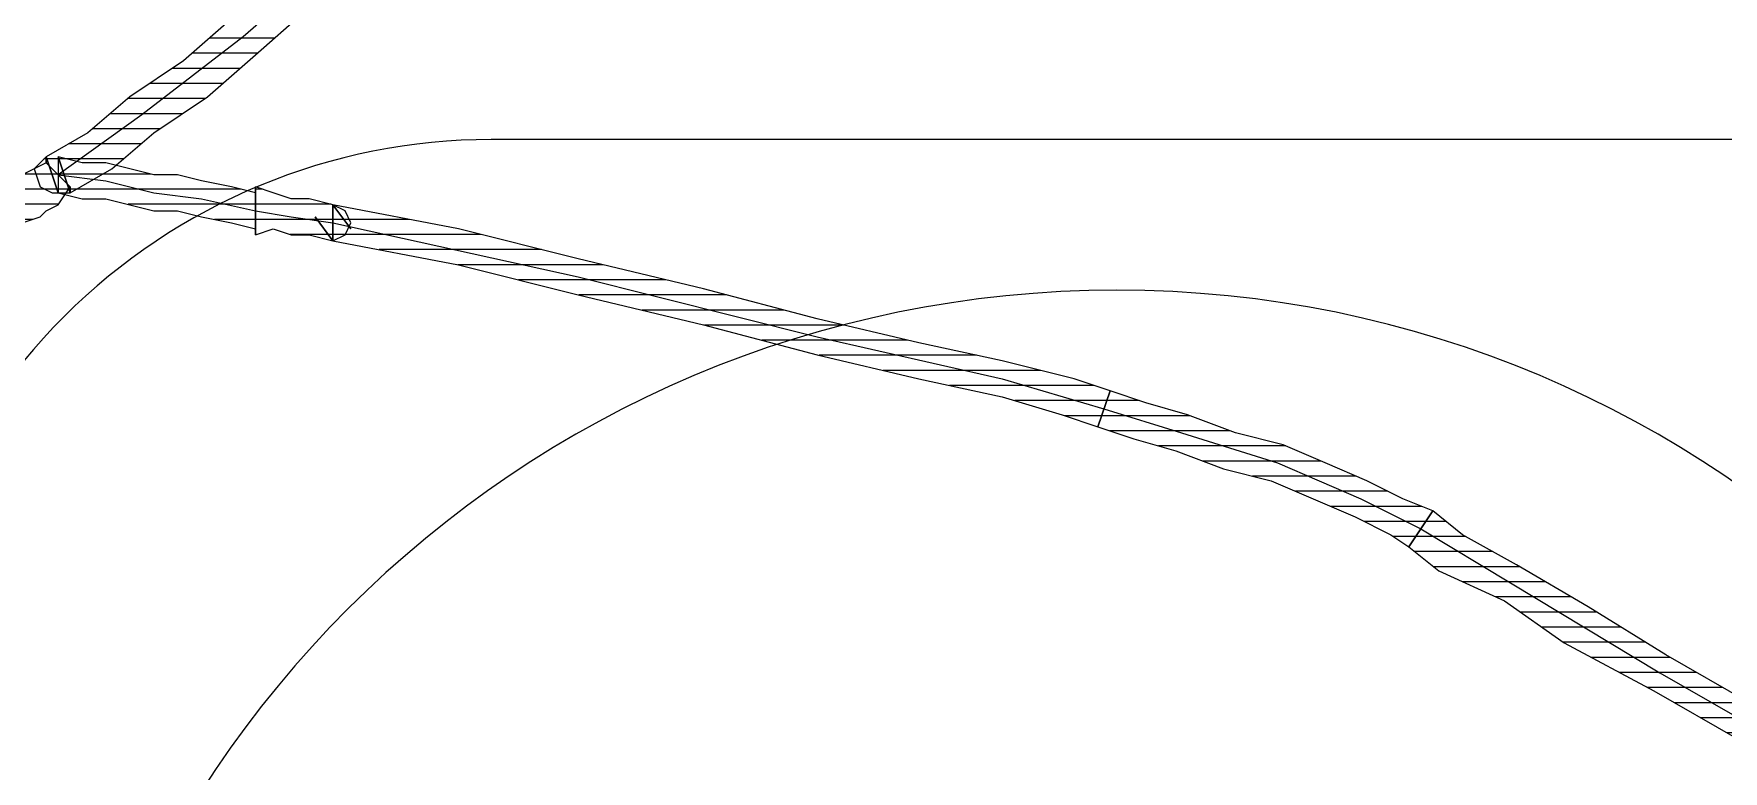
# Model space of a CAD drawing. Header units: millimetres. Extents: x 33350 to 35310, y -217097 to -211540.
# Drawn here: x 34617.32 to 34631.31, y -214324.04 to -214317.93 of the extents above; entities that cross this region are included whole.
import ezdxf

# ---------------------------------------------------------------- set-up
doc = ezdxf.new("R2010")
doc.units = ezdxf.units.MM
doc.header["$LTSCALE"] = 60
doc.header["$MEASUREMENT"] = 0
pattern_1 = [(360, (-5108.51305, -673.59423), (1e-16, 0.125), [25])]

# ---------------------------------------------------------------- blocks, each defined once
blk = doc.blocks.new('by')
at = {"ltscale": 30}
h = blk.add_hatch(dxfattribs=at)
h.set_pattern_fill('DC_LINES', color=256, scale=0.1, style=0)
h.set_pattern_definition(pattern_1)
edge = h.paths.add_edge_path(flags=0)
edge.add_line((6382.943, 2246.216), (6382.844, 2245.918))
edge.add_line((6382.844, 2245.918), (6382.498, 2246.117))
edge.add_line((6382.498, 2246.117), (6382.152, 2246.415))
edge.add_line((6382.152, 2246.415), (6381.707, 2246.713))
edge.add_line((6381.707, 2246.713), (6381.31, 2247.061))
edge.add_line((6381.31, 2247.061), (6380.915, 2247.408))
edge.add_line((6380.915, 2247.408), (6380.568, 2247.756))
edge.add_line((6380.568, 2247.756), (6380.321, 2248.054))
edge.add_line((6380.321, 2248.054), (6380.074, 2248.253))
edge.add_line((6380.074, 2248.253), (6380.371, 2248.451))
edge.add_line((6380.371, 2248.451), (6380.519, 2248.253))
edge.add_line((6380.519, 2248.253), (6380.766, 2247.955))
edge.add_line((6380.766, 2247.955), (6381.113, 2247.706))
edge.add_line((6381.113, 2247.706), (6381.509, 2247.359))
edge.add_line((6381.509, 2247.359), (6381.904, 2247.011))
edge.add_line((6381.904, 2247.011), (6382.349, 2246.713))
edge.add_line((6382.349, 2246.713), (6382.696, 2246.415))
edge.add_line((6382.696, 2246.415), (6383.042, 2246.216))
edge.add_line((6383.042, 2246.216), (6382.943, 2245.918))
edge.add_line((6382.943, 2245.918), (6383.042, 2246.216))
edge.add_line((6383.042, 2246.216), (6383.141, 2246.117))
edge.add_line((6383.141, 2246.117), (6383.092, 2245.968))
edge.add_line((6383.092, 2245.968), (6382.993, 2245.918))
edge.add_line((6382.993, 2245.918), (6382.844, 2245.918))
h = blk.add_hatch(dxfattribs=at)
h.set_pattern_fill('DC_LINES', color=256, scale=0.1, style=0)
h.set_pattern_definition(pattern_1)
edge = h.paths.add_edge_path(flags=0)
edge.add_line((6382.844, 2245.968), (6382.844, 2245.918))
edge.add_line((6382.844, 2245.918), (6382.498, 2246.117))
edge.add_line((6382.498, 2246.117), (6382.152, 2246.415))
edge.add_line((6382.152, 2246.415), (6381.707, 2246.713))
edge.add_line((6381.707, 2246.713), (6381.31, 2247.061))
edge.add_line((6381.31, 2247.061), (6380.915, 2247.408))
edge.add_line((6380.915, 2247.408), (6380.568, 2247.756))
edge.add_line((6380.568, 2247.756), (6380.321, 2248.054))
edge.add_line((6380.321, 2248.054), (6380.074, 2248.253))
edge.add_line((6380.074, 2248.253), (6380.371, 2248.451))
edge.add_line((6380.371, 2248.451), (6380.519, 2248.253))
edge.add_line((6380.519, 2248.253), (6380.766, 2247.955))
edge.add_line((6380.766, 2247.955), (6381.113, 2247.706))
edge.add_line((6381.113, 2247.706), (6381.509, 2247.359))
edge.add_line((6381.509, 2247.359), (6381.904, 2247.011))
edge.add_line((6381.904, 2247.011), (6382.349, 2246.713))
edge.add_line((6382.349, 2246.713), (6382.696, 2246.415))
edge.add_line((6382.696, 2246.415), (6383.042, 2246.216))
edge.add_line((6383.042, 2246.216), (6383.042, 2246.166))
edge.add_line((6383.042, 2246.166), (6383.042, 2246.216))
edge.add_line((6383.042, 2246.216), (6383.141, 2246.117))
edge.add_line((6383.141, 2246.117), (6383.092, 2245.968))
edge.add_line((6383.092, 2245.968), (6382.993, 2245.918))
edge.add_line((6382.993, 2245.918), (6382.844, 2245.918))
h = blk.add_hatch(dxfattribs=at)
h.set_pattern_fill('DC_LINES', color=256, scale=0.1, style=0)
h.set_pattern_definition(pattern_1)
edge = h.paths.add_edge_path(flags=0)
edge.add_line((6381.31, 2245.968), (6381.31, 2245.918))
edge.add_line((6381.31, 2245.918), (6381.509, 2245.968))
edge.add_line((6381.509, 2245.968), (6381.756, 2246.017))
edge.add_line((6381.756, 2246.017), (6381.954, 2246.067))
edge.add_line((6381.954, 2246.067), (6382.152, 2246.067))
edge.add_line((6382.152, 2246.067), (6382.349, 2246.117))
edge.add_line((6382.349, 2246.117), (6382.548, 2246.166))
edge.add_line((6382.548, 2246.166), (6382.745, 2246.166))
edge.add_line((6382.745, 2246.166), (6382.943, 2246.216))
edge.add_line((6382.943, 2246.216), (6382.943, 2245.918))
edge.add_line((6382.943, 2245.918), (6382.745, 2245.868))
edge.add_line((6382.745, 2245.868), (6382.548, 2245.868))
edge.add_line((6382.548, 2245.868), (6382.349, 2245.819))
edge.add_line((6382.349, 2245.819), (6382.152, 2245.769))
edge.add_line((6382.152, 2245.769), (6381.954, 2245.769))
edge.add_line((6381.954, 2245.769), (6381.756, 2245.719))
edge.add_line((6381.756, 2245.719), (6381.509, 2245.67))
edge.add_line((6381.509, 2245.67), (6381.31, 2245.62))
edge.add_line((6381.31, 2245.62), (6381.31, 2245.57))
h = blk.add_hatch(dxfattribs=at)
h.set_pattern_fill('DC_LINES', color=256, scale=0.1, style=0)
h.set_pattern_definition(pattern_1)
edge = h.paths.add_edge_path(flags=0)
edge.add_line((6383.29, 2245.67), (6383.24, 2245.67))
edge.add_line((6383.24, 2245.67), (6383.092, 2245.719))
edge.add_line((6383.092, 2245.719), (6383.042, 2245.769))
edge.add_line((6383.042, 2245.769), (6382.943, 2245.819))
edge.add_line((6382.943, 2245.819), (6382.844, 2245.968))
edge.add_line((6382.844, 2245.968), (6383.042, 2246.166))
edge.add_line((6383.042, 2246.166), (6383.141, 2246.117))
edge.add_line((6383.141, 2246.117), (6383.24, 2246.067))
edge.add_line((6383.24, 2246.067), (6383.29, 2246.017))
edge.add_line((6383.29, 2246.017), (6383.339, 2245.968))
edge.add_line((6383.339, 2245.968), (6383.29, 2245.968))
edge.add_line((6383.29, 2245.968), (6383.339, 2245.968))
edge.add_line((6383.339, 2245.968), (6383.438, 2245.868))
edge.add_line((6383.438, 2245.868), (6383.438, 2245.769))
edge.add_line((6383.438, 2245.769), (6383.388, 2245.67))
edge.add_line((6383.388, 2245.67), (6383.24, 2245.67))
h = blk.add_hatch(dxfattribs=at)
h.set_pattern_fill('DC_LINES', color=256, scale=0.1, style=0)
h.set_pattern_definition(pattern_1)
edge = h.paths.add_edge_path(flags=0)
edge.add_line((6380.668, 2245.819), (6380.865, 2245.868))
edge.add_line((6380.865, 2245.868), (6381.013, 2245.868))
edge.add_line((6381.013, 2245.868), (6381.162, 2245.918))
edge.add_line((6381.162, 2245.918), (6381.31, 2245.968))
edge.add_line((6381.31, 2245.968), (6381.31, 2245.57))
edge.add_line((6381.31, 2245.57), (6381.162, 2245.62))
edge.add_line((6381.162, 2245.62), (6381.013, 2245.57))
edge.add_line((6381.013, 2245.57), (6380.865, 2245.57))
edge.add_line((6380.865, 2245.57), (6380.668, 2245.521))
h = blk.add_hatch(dxfattribs=at)
h.set_pattern_fill('DC_LINES', color=256, scale=0.1, style=0)
h.set_pattern_definition(pattern_1)
edge = h.paths.add_edge_path(flags=0)
edge.add_line((6374.235, 2244.279), (6374.532, 2244.378))
edge.add_line((6374.532, 2244.378), (6375.127, 2244.527))
edge.add_line((6375.127, 2244.527), (6375.819, 2244.676))
edge.add_line((6375.819, 2244.676), (6376.66, 2244.875))
edge.add_line((6376.66, 2244.875), (6377.6, 2245.123))
edge.add_line((6377.6, 2245.123), (6378.638, 2245.372))
edge.add_line((6378.638, 2245.372), (6379.629, 2245.62))
edge.add_line((6379.629, 2245.62), (6380.668, 2245.819))
edge.add_line((6380.668, 2245.819), (6380.668, 2245.521))
edge.add_line((6380.668, 2245.521), (6379.629, 2245.322))
edge.add_line((6379.629, 2245.322), (6378.638, 2245.074))
edge.add_line((6378.638, 2245.074), (6377.6, 2244.825))
edge.add_line((6377.6, 2244.825), (6376.66, 2244.577))
edge.add_line((6376.66, 2244.577), (6375.819, 2244.378))
edge.add_line((6375.819, 2244.378), (6375.127, 2244.229))
edge.add_line((6375.127, 2244.229), (6374.632, 2244.08))
edge.add_line((6374.632, 2244.08), (6374.335, 2243.981))
h = blk.add_hatch(dxfattribs=at)
h.set_pattern_fill('DC_LINES', color=256, scale=0.1, style=0)
h.set_pattern_definition(pattern_1)
edge = h.paths.add_edge_path(flags=0)
edge.add_line((6371.564, 2243.285), (6371.811, 2243.385))
edge.add_line((6371.811, 2243.385), (6372.108, 2243.534))
edge.add_line((6372.108, 2243.534), (6372.455, 2243.683))
edge.add_line((6372.455, 2243.683), (6372.801, 2243.832))
edge.add_line((6372.801, 2243.832), (6373.197, 2243.931))
edge.add_line((6373.197, 2243.931), (6373.593, 2244.08))
edge.add_line((6373.593, 2244.08), (6373.939, 2244.179))
edge.add_line((6373.939, 2244.179), (6374.235, 2244.279))
edge.add_line((6374.235, 2244.279), (6374.335, 2243.981))
edge.add_line((6374.335, 2243.981), (6374.038, 2243.881))
edge.add_line((6374.038, 2243.881), (6373.691, 2243.782))
edge.add_line((6373.691, 2243.782), (6373.296, 2243.633))
edge.add_line((6373.296, 2243.633), (6372.9, 2243.534))
edge.add_line((6372.9, 2243.534), (6372.553, 2243.385))
edge.add_line((6372.553, 2243.385), (6372.207, 2243.236))
edge.add_line((6372.207, 2243.236), (6371.91, 2243.087))
edge.add_line((6371.91, 2243.087), (6371.761, 2242.987))
h = blk.add_hatch(dxfattribs=at)
h.set_pattern_fill('DC_LINES', color=256, scale=0.1, style=0)
h.set_pattern_definition(pattern_1)
edge = h.paths.add_edge_path(flags=0)
edge.add_line((6367.012, 2240.702), (6367.556, 2240.951))
edge.add_line((6367.556, 2240.951), (6368.249, 2241.298))
edge.add_line((6368.249, 2241.298), (6368.942, 2241.696))
edge.add_line((6368.942, 2241.696), (6369.634, 2242.093))
edge.add_line((6369.634, 2242.093), (6370.278, 2242.491))
edge.add_line((6370.278, 2242.491), (6370.871, 2242.838))
edge.add_line((6370.871, 2242.838), (6371.316, 2243.087))
edge.add_line((6371.316, 2243.087), (6371.564, 2243.285))
edge.add_line((6371.564, 2243.285), (6371.761, 2242.987))
edge.add_line((6371.761, 2242.987), (6371.514, 2242.789))
edge.add_line((6371.514, 2242.789), (6370.97, 2242.54))
edge.add_line((6370.97, 2242.54), (6370.475, 2242.192))
edge.add_line((6370.475, 2242.192), (6369.733, 2241.795))
edge.add_line((6369.733, 2241.795), (6369.041, 2241.398))
edge.add_line((6369.041, 2241.398), (6368.348, 2241))
edge.add_line((6368.348, 2241), (6367.655, 2240.653))
edge.add_line((6367.655, 2240.653), (6367.111, 2240.404))
for p, q in [((6380.668, 2247.855, -4.505), (6381.41, 2247.21, -4.505)), ((6381.31, 2247.061, -4.505), (6380.915, 2247.408, -4.505)), ((6381.31, 2247.061, -4.505), (6380.915, 2247.408, -4.505)), ((6381.509, 2247.359, -4.505), (6381.904, 2247.011, -4.505)), ((6381.509, 2247.359, -4.505), (6381.904, 2247.011, -4.505)), ((6381.41, 2247.21, -4.505), (6382.251, 2246.564, -4.505)), ((6381.707, 2246.713, -4.505), (6381.31, 2247.061, -4.505)), ((6381.707, 2246.713, -4.505), (6381.31, 2247.061, -4.505)), ((6381.904, 2247.011, -4.505), (6382.349, 2246.713, -4.505)), ((6381.904, 2247.011, -4.505), (6382.349, 2246.713, -4.505)), ((6382.152, 2246.415, -4.505), (6381.707, 2246.713, -4.505)), ((6382.152, 2246.415, -4.505), (6381.707, 2246.713, -4.505)), ((6382.349, 2246.713, -4.505), (6382.696, 2246.415, -4.505)), ((6382.349, 2246.713, -4.505), (6382.696, 2246.415, -4.505)), ((6382.251, 2246.564, -4.505), (6382.943, 2246.067, -4.505)), ((6382.498, 2246.117, -4.505), (6382.152, 2246.415, -4.505)), ((6382.498, 2246.117, -4.505), (6382.152, 2246.415, -4.505)), ((6382.696, 2246.415, -4.505), (6383.042, 2246.216, -4.505)), ((6382.696, 2246.415, -4.505), (6383.042, 2246.216, -4.505)), ((6382.152, 2246.067, -4.505), (6382.349, 2246.117, -4.505)), ((6382.349, 2246.117, -4.505), (6382.548, 2246.166, -4.505)), ((6382.844, 2245.918, -4.505), (6382.498, 2246.117, -4.505)), ((6382.844, 2245.918, -4.505), (6382.498, 2246.117, -4.505)), ((6382.548, 2246.166, -4.505), (6382.745, 2246.166, -4.505)), ((6382.745, 2246.166, -4.505), (6382.943, 2246.216, -4.505)), ((6382.943, 2246.216, -4.505), (6382.844, 2245.918, -4.505)), ((6382.844, 2245.918, -4.505), (6382.943, 2246.216, -4.505)), ((6382.844, 2245.968, -4.505), (6383.042, 2246.166, -4.505)), ((6382.943, 2246.216, -4.505), (6382.943, 2245.918, -4.505)), ((6383.042, 2246.216, -4.505), (6382.943, 2245.918, -4.505)), ((6382.943, 2245.918, -4.505), (6383.042, 2246.216, -4.505)), ((6382.943, 2246.216, -4.505), (6382.943, 2246.216, -4.505)), ((6383.042, 2246.216, -4.505), (6383.042, 2246.166, -4.505)), ((6383.042, 2246.166, -4.505), (6383.042, 2246.216, -4.505)), ((6383.042, 2246.216, -4.505), (6383.141, 2246.117, -4.505)), ((6383.042, 2246.216, -4.505), (6383.141, 2246.117, -4.505)), ((6383.042, 2246.166, -4.505), (6383.141, 2246.117, -4.505)), ((6383.141, 2246.117, -4.505), (6383.092, 2245.968, -4.505)), ((6383.141, 2246.117, -4.505), (6383.092, 2245.968, -4.505)), ((6383.141, 2246.117, -4.505), (6383.24, 2246.067, -4.505)), ((6381.509, 2245.968, -4.505), (6381.756, 2246.017, -4.505)), ((6381.756, 2246.017, -4.505), (6381.954, 2246.067, -4.505)), ((6381.954, 2246.067, -4.505), (6382.152, 2246.067, -4.505)), ((6382.548, 2246.017, -4.505), (6382.152, 2245.918, -4.505)), ((6382.943, 2246.067, -4.505), (6382.548, 2246.017, -4.505)), ((6380.668, 2245.819, -4.505), (6380.865, 2245.868, -4.505)), ((6380.668, 2245.819, -4.505), (6380.865, 2245.868, -4.505)), ((6380.865, 2245.868, -4.505), (6381.013, 2245.868, -4.505)), ((6380.865, 2245.868, -4.505), (6381.013, 2245.868, -4.505)), ((6381.013, 2245.868, -4.505), (6381.162, 2245.918, -4.505)), ((6381.013, 2245.868, -4.505), (6381.162, 2245.918, -4.505)), ((6381.162, 2245.918, -4.505), (6381.31, 2245.968, -4.505)), ((6381.162, 2245.918, -4.505), (6381.31, 2245.968, -4.505)), ((6381.31, 2245.968, -4.505), (6381.31, 2245.918, -4.505)), ((6381.31, 2245.918, -4.505), (6381.509, 2245.968, -4.505)), ((6381.31, 2245.57, -4.505), (6381.31, 2245.968, -4.505)), ((6381.31, 2245.968, -4.505), (6381.31, 2245.968, -4.505)), ((6381.31, 2245.968, -4.505), (6381.31, 2245.57, -4.505)), ((6381.31, 2245.968, -4.505), (6381.31, 2245.57, -4.505)), ((6381.756, 2245.868, -4.505), (6381.31, 2245.769, -4.505)), ((6382.152, 2245.918, -4.505), (6381.756, 2245.868, -4.505)), ((6382.548, 2245.868, -4.505), (6382.349, 2245.819, -4.505)), ((6382.745, 2245.868, -4.505), (6382.548, 2245.868, -4.505)), ((6382.943, 2245.918, -4.505), (6382.745, 2245.868, -4.505)), ((6382.943, 2245.819, -4.505), (6382.844, 2245.968, -4.505)), ((6382.844, 2245.968, -4.505), (6382.844, 2245.918, -4.505)), ((6382.844, 2245.918, -4.505), (6382.844, 2245.968, -4.505)), ((6382.844, 2245.968, -4.505), (6382.844, 2245.968, -4.505)), ((6382.993, 2245.918, -4.505), (6382.844, 2245.918, -4.505)), ((6382.993, 2245.918, -4.505), (6382.844, 2245.918, -4.505)), ((6383.092, 2245.968, -4.505), (6382.993, 2245.918, -4.505)), ((6383.092, 2245.968, -4.505), (6382.993, 2245.918, -4.505)), ((6379.629, 2245.62, -4.505), (6380.668, 2245.819, -4.505)), ((6380.519, 2245.62, -4.505), (6380.668, 2245.819, -4.505)), ((6380.668, 2245.819, -4.505), (6380.519, 2245.62, -4.505)), ((6380.519, 2245.67, -4.505), (6380.568, 2245.769, -4.505)), ((6380.568, 2245.769, -4.505), (6380.668, 2245.819, -4.505)), ((6380.668, 2245.819, -4.505), (6380.668, 2245.819, -4.505)), ((6380.668, 2245.521, -4.505), (6380.668, 2245.819, -4.505)), ((6380.668, 2245.819, -4.505), (6380.668, 2245.819, -4.505)), ((6380.668, 2245.819, -4.505), (6380.668, 2245.521, -4.505)), ((6380.668, 2245.521, -4.505), (6380.816, 2245.719, -4.505)), ((6380.816, 2245.719, -4.505), (6380.668, 2245.521, -4.505)), ((6381.013, 2245.719, -4.505), (6380.668, 2245.67, -4.505)), ((6381.31, 2245.769, -4.505), (6381.013, 2245.719, -4.505)), ((6381.756, 2245.719, -4.505), (6381.509, 2245.67, -4.505)), ((6381.954, 2245.769, -4.505), (6381.756, 2245.719, -4.505)), ((6382.152, 2245.769, -4.505), (6381.954, 2245.769, -4.505)), ((6382.349, 2245.819, -4.505), (6382.152, 2245.769, -4.505)), ((6383.042, 2245.769, -4.505), (6382.943, 2245.819, -4.505)), ((6383.092, 2245.719, -4.505), (6383.042, 2245.769, -4.505)), ((6383.24, 2245.67, -4.505), (6383.092, 2245.719, -4.505)), ((6380.668, 2245.67, -4.505), (6378.638, 2245.223, -4.505)), ((6378.638, 2245.372, -4.505), (6379.629, 2245.62, -4.505)), ((6380.568, 2245.57, -4.505), (6380.519, 2245.67, -4.505)), ((6380.519, 2245.62, -4.505), (6380.519, 2245.62, -4.505)), ((6380.668, 2245.521, -4.505), (6380.568, 2245.57, -4.505)), ((6380.865, 2245.57, -4.505), (6380.668, 2245.521, -4.505)), ((6380.865, 2245.57, -4.505), (6380.668, 2245.521, -4.505)), ((6381.013, 2245.57, -4.505), (6380.865, 2245.57, -4.505)), ((6381.013, 2245.57, -4.505), (6380.865, 2245.57, -4.505)), ((6381.162, 2245.62, -4.505), (6381.013, 2245.57, -4.505)), ((6381.162, 2245.62, -4.505), (6381.013, 2245.57, -4.505)), ((6381.31, 2245.57, -4.505), (6381.162, 2245.62, -4.505)), ((6381.31, 2245.57, -4.505), (6381.162, 2245.62, -4.505)), ((6381.509, 2245.67, -4.505), (6381.31, 2245.62, -4.505)), ((6381.31, 2245.62, -4.505), (6381.31, 2245.57, -4.505)), ((6380.668, 2245.521, -4.505), (6379.629, 2245.322, -4.505)), ((6380.668, 2245.521, -4.505), (6380.668, 2245.521, -4.505)), ((6377.6, 2245.123, -4.505), (6378.638, 2245.372, -4.505)), ((6379.629, 2245.322, -4.505), (6378.638, 2245.074, -4.505)), ((6378.638, 2245.223, -4.505), (6376.66, 2244.726, -4.505)), ((6376.66, 2244.875, -4.505), (6377.6, 2245.123, -4.505)), ((6378.638, 2245.074, -4.505), (6377.6, 2244.825, -4.505)), ((6375.819, 2244.676, -4.505), (6376.66, 2244.875, -4.505)), ((6376.66, 2244.726, -4.505), (6375.127, 2244.378, -4.505)), ((6377.6, 2244.825, -4.505), (6376.66, 2244.577, -4.505)), ((6375.127, 2244.527, -4.505), (6375.819, 2244.676, -4.505)), ((6376.66, 2244.577, -4.505), (6375.819, 2244.378, -4.505)), ((6374.532, 2244.378, -4.505), (6375.127, 2244.527, -4.505)), ((6374.235, 2244.279, -4.505), (6374.532, 2244.378, -4.505)), ((6375.127, 2244.378, -4.505), (6374.285, 2244.13, -4.505)), ((6375.819, 2244.378, -4.505), (6375.127, 2244.229, -4.505)), ((6373.593, 2244.08, -4.505), (6373.939, 2244.179, -4.505)), ((6373.939, 2244.179, -4.505), (6374.235, 2244.279, -4.505)), ((6374.235, 2244.279, -4.505), (6374.335, 2243.981, -4.505)), ((6374.235, 2244.279, -4.505), (6374.235, 2244.279, -4.505)), ((6374.335, 2243.981, -4.505), (6374.235, 2244.279, -4.505)), ((6374.235, 2244.279, -4.505), (6374.235, 2244.279, -4.505)), ((6375.127, 2244.229, -4.505), (6374.632, 2244.08, -4.505)), ((6373.197, 2243.931, -4.505), (6373.593, 2244.08, -4.505)), ((6374.285, 2244.13, -4.505), (6373.642, 2243.931, -4.505)), ((6374.632, 2244.08, -4.505), (6374.335, 2243.981, -4.505)), ((6372.801, 2243.832, -4.505), (6373.197, 2243.931, -4.505)), ((6373.642, 2243.931, -4.505), (6372.85, 2243.683, -4.505)), ((6374.038, 2243.881, -4.505), (6373.691, 2243.782, -4.505)), ((6374.335, 2243.981, -4.505), (6374.038, 2243.881, -4.505)), ((6374.335, 2243.981, -4.505), (6374.335, 2243.981, -4.505)), ((6372.455, 2243.683, -4.505), (6372.801, 2243.832, -4.505)), ((6373.691, 2243.782, -4.505), (6373.296, 2243.633, -4.505)), ((6372.108, 2243.534, -4.505), (6372.455, 2243.683, -4.505)), ((6372.85, 2243.683, -4.505), (6372.158, 2243.385, -4.505)), ((6373.296, 2243.633, -4.505), (6372.9, 2243.534, -4.505)), ((6371.811, 2243.385, -4.505), (6372.108, 2243.534, -4.505)), ((6372.9, 2243.534, -4.505), (6372.553, 2243.385, -4.505)), ((6371.564, 2243.285, -4.505), (6371.811, 2243.385, -4.505)), ((6372.158, 2243.385, -4.505), (6371.663, 2243.136, -4.505)), ((6372.553, 2243.385, -4.505), (6372.207, 2243.236, -4.505)), ((6371.316, 2243.087, -4.505), (6371.564, 2243.285, -4.505)), ((6371.564, 2243.285, -4.505), (6371.761, 2242.987, -4.505)), ((6371.564, 2243.285, -4.505), (6371.564, 2243.285, -4.505)), ((6371.761, 2242.987, -4.505), (6371.564, 2243.285, -4.505)), ((6371.564, 2243.285, -4.505), (6371.564, 2243.285, -4.505)), ((6372.207, 2243.236, -4.505), (6371.91, 2243.087, -4.505)), ((6370.871, 2242.838, -4.505), (6371.316, 2243.087, -4.505)), ((6371.663, 2243.136, -4.505), (6370.921, 2242.689, -4.505)), ((6371.91, 2243.087, -4.505), (6371.761, 2242.987, -4.505)), ((6371.761, 2242.987, -4.505), (6371.514, 2242.789, -4.505)), ((6371.761, 2242.987, -4.505), (6371.761, 2242.987, -4.505)), ((6370.278, 2242.491, -4.505), (6370.871, 2242.838, -4.505)), ((6371.514, 2242.789, -4.505), (6370.97, 2242.54, -4.505)), ((6370.921, 2242.689, -4.505), (6369.684, 2241.944, -4.505)), ((6369.634, 2242.093, -4.505), (6370.278, 2242.491, -4.505)), ((6370.97, 2242.54, -4.505), (6370.475, 2242.192, -4.505)), ((6368.942, 2241.696, -4.505), (6369.634, 2242.093, -4.505)), ((6370.475, 2242.192, -4.505), (6369.733, 2241.795, -4.505)), ((6369.684, 2241.944, -4.505), (6368.299, 2241.149, -4.505)), ((6369.733, 2241.795, -4.505), (6369.041, 2241.398, -4.505))]:
    blk.add_line(p, q, dxfattribs=at)
at = {"ltscale": 30, "elevation": -4.505}
blk.add_lwpolyline([(6379.358, 2199.359), (6358.358, 2199.359, -0.414214), (6353.358, 2204.359), (6353.358, 2241.359, -0.414214), (6358.358, 2246.359), (6379.358, 2246.359, -0.414214), (6384.358, 2241.359), (6384.358, 2204.359, -0.414214)], format="xyb", close=True, dxfattribs=at)
at = {"ltscale": 30}
blk.add_circle((6374.178, 2236.112, -4.505), 9, dxfattribs=at)

msp = doc.modelspace()

# ---------------------------------------------------------------- block references
at = {"xscale": -1}
msp.add_blockref('by', (41000.469, -216565.167, 4.505), dxfattribs=at)

doc.saveas('drawing.dxf')
